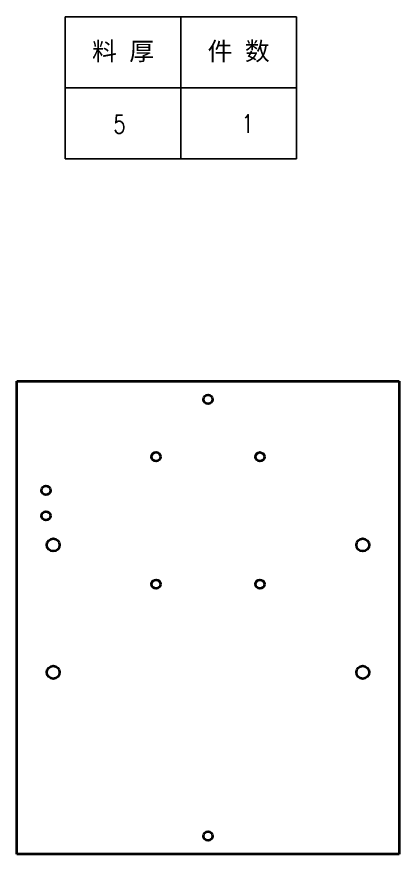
# Model space of a CAD drawing. Header units: millimetres. Extents: x -13336 to 61423, y -27528 to -3175.
# Drawn here: x -7894.3 to -7684.3, y -5845.6 to -5385.2 of the extents above; entities that cross this region are included whole.
import ezdxf
from ezdxf.enums import TextEntityAlignment as Align

# ---------------------------------------------------------------- set-up
doc = ezdxf.new("R2010")
doc.units = ezdxf.units.MM
doc.styles.add('DIM', font='txt.shx', dxfattribs={"width": 0.8, "bigfont": 'bigfont.shx'})
doc.styles.get("Standard").update_dxf_attribs({"font": 'txt', "bigfont": 'gbcbig.shx'})

# ---------------------------------------------------------------- blocks, each defined once
blk = doc.blocks.new('*T283')
at = {"color": 0, "linetype": 'ByBlock', "lineweight": -2, "transparency": 16777216}
for p, q in [((0, 0), (127, 0)), ((0, 0), (0, -78)), ((63.5, 0), (63.5, -78)), ((127, 0), (127, -78)), ((0, -39), (127, -39)), ((0, -78), (127, -78))]:
    blk.add_line(p, q, dxfattribs=at)
at = {"color": 0, "transparency": 16777216, "char_height": 10, "width": 60.5, "attachment_point": 5}
for s, insert in [('{\\fSimSun|b0|i0|c134|p2;料 厚}', (31.75, -19.5)), ('{\\fSimSun|b0|i0|c134|p2;件 数}', (95.25, -19.5))]:
    blk.add_mtext(s, dxfattribs=dict(at, insert=insert))
blk = doc.blocks.new('拆图参数')
blk.add_blockref('*T283', (-63.5, 78))
at = {"style": 'DIM', "width": 0.8}
blk.add_attdef('6', text='', height=10, dxfattribs=at).set_placement((-37.13, 18.91), align=Align.MIDDLE_LEFT)
blk.add_attdef('1', text='', height=10, dxfattribs=at).set_placement((36.65, 19.27), align=Align.MIDDLE_CENTER)

msp = doc.modelspace()

# ---------------------------------------------------------------- linework, layer by layer
at = {"color": 7, "lineweight": 35}
for p, q in [((-7894.256, -5585.55), (-7684.256, -5585.55)), ((-7894.256, -5845.55), (-7894.256, -5585.55)), ((-7684.256, -5585.55), (-7684.256, -5845.55)), ((-7684.256, -5845.55), (-7894.256, -5845.55))]:
    msp.add_line(p, q, dxfattribs=at)
for centre, radius in [((-7789.256, -5595.55), 2.458), ((-7817.756, -5627.1), 2.459), ((-7760.756, -5627.1), 2.458), ((-7878.256, -5645.55), 2.458), ((-7878.256, -5659.55), 2.458), ((-7874.256, -5675.55), 3.5), ((-7704.256, -5675.55), 3.5), ((-7817.756, -5697.1), 2.459), ((-7760.756, -5697.1), 2.458), ((-7874.256, -5745.55), 3.5), ((-7704.256, -5745.55), 3.5), ((-7789.256, -5835.55), 2.458)]:
    msp.add_circle(centre, radius, dxfattribs=at)

# ---------------------------------------------------------------- block references
msp.add_blockref('拆图参数', (-7804.149, -5463.249)).add_auto_attribs({'1': '1', '6': '5'})

doc.saveas('drawing.dxf')
